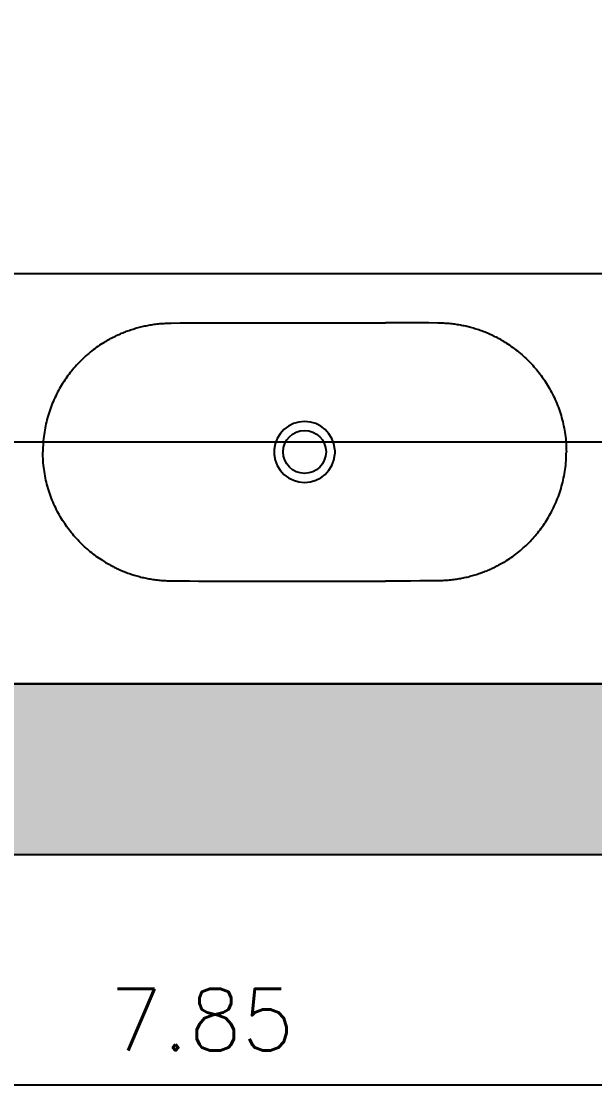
# Model space of a CAD drawing. Header units: millimetres. Extents: x 989.2 to 1073.6, y 1022.3 to 1081.3.
# Drawn here: x 1002.383 to 1003.221, y 1064.913 to 1066.468 of the extents above; entities that cross this region are included whole.
import ezdxf

# ---------------------------------------------------------------- set-up
doc = ezdxf.new("R2010")
doc.units = ezdxf.units.MM
doc.header["$PDMODE"] = 34
for name, color, linetype in [('ALVENARIA', 4, 'Continuous'), ('COTAS', 7, 'Continuous'), ('HACHURA', 253, 'Continuous'), ('MOBILIARIOS', 8, 'Continuous')]:
    doc.layers.add(name, color=color, linetype=linetype)
doc.styles.get("Standard").update_dxf_attribs({"font": 'simplex.shx'})
doc.dimstyles.new('1.50', dxfattribs={"dimscale": 0.5, "dimtxt": 0.18, "dimasz": 0.1, "dimexe": 0.1, "dimexo": 0.1, "dimgap": 0.1, "dimtad": 1, "dimzin": 4, "dimdsep": 46, "dimtxsty": 'Standard', "dimblk": 'OBLIQUE', "dimcen": 0.1, "dimdle": 0.1, "dimclrd": 1, "dimclre": 1, "dimclrt": 256, "dimadec": 0, "dimazin": 0, "dimtfac": 1, "dimtmove": 0, "dimatfit": 3, "dimldrblk": 'ORIGIN2', "dimfxl": 1, "dimtolj": 1, "dimarcsym": 1})

# ---------------------------------------------------------------- blocks, each defined once
blk = doc.blocks.new('_Oblique')
at = {"color": 0, "linetype": 'ByBlock', "lineweight": -2}
blk.add_line((-0.5, -0.5), (0.5, 0.5), dxfattribs=at)
blk = doc.blocks.new('*D101')
at = {"layer": 'COTAS', "color": 1, "lineweight": -2, "ltscale": 0.05, "transparency": 16777216}
for p, q in [((1000.9221, 1065.5496), (1000.9221, 1065.9031)), ((1006.3721, 1065.5496), (1006.3721, 1065.9031)), ((1000.8721, 1065.8531), (1006.4221, 1065.8531))]:
    blk.add_line(p, q, dxfattribs=at)
at = {"layer": 'Defpoints', "color": 0, "ltscale": 0.05, "transparency": 16777216}
for p in [(1006.3721, 1065.8531), (1000.9221, 1065.4996), (1006.3721, 1065.4996)]:
    blk.add_point(p, dxfattribs=at)
at = {"layer": 'COTAS', "color": 1, "lineweight": -2, "ltscale": 0.05, "transparency": 16777216, "xscale": 0.05, "yscale": 0.05, "zscale": 0.05, "rotation": 180}
blk.add_blockref('_Oblique', (1000.9221, 1065.8531), dxfattribs=at)
at = {"layer": 'COTAS', "color": 1, "lineweight": -2, "ltscale": 0.05, "transparency": 16777216, "xscale": 0.05, "yscale": 0.05, "zscale": 0.05}
blk.add_blockref('_Oblique', (1006.3721, 1065.8531), dxfattribs=at)
at = {"layer": 'COTAS', "ltscale": 0.05, "transparency": 16777216, "insert": (1003.6471, 1065.9481), "char_height": 0.09, "attachment_point": 5}
blk.add_mtext('\\A1;5.45', dxfattribs=at)
blk = doc.blocks.new('_Origin2')
at = {"color": 0, "linetype": 'ByBlock', "lineweight": -2}
blk.add_line((-0.5, 0), (-1, 0), dxfattribs=at)
for radius in [0.5, 0.25]:
    blk.add_circle((0, 0), radius, dxfattribs=at)

msp = doc.modelspace()

# ---------------------------------------------------------------- hatches: boundary and pattern name
at = {"layer": 'HACHURA', "ltscale": 0.05}
h = msp.add_hatch(color=256, dxfattribs=at)
h.dxf.hatch_style = 1
h.paths.add_polyline_path([(1012.1221, 1078.5996), (1000.9221, 1078.5996), (1000.9221, 1077.3996), (1001.2221, 1077.3996), (1001.2221, 1078.3496), (1003.4221, 1078.3496), (1003.4221, 1077.3996), (1003.6721, 1077.3996), (1003.6721, 1078.1996), (1011.7221, 1078.1996), (1011.7221, 1070.7996), (1012.1221, 1070.7996)])
h.paths.add_polyline_path([(1003.6721, 1076.3996), (1003.4221, 1076.1496), (1001.1721, 1073.8996), (1000.9221, 1073.6496), (1003.6721, 1073.6496)], flags=17)
h.paths.add_polyline_path([(1003.4221, 1073.8996), (1001.5256, 1073.8996), (1003.4221, 1075.7961)], flags=17)
h.paths.add_polyline_path([(999.9221, 1076.3996), (998.7221, 1076.3996), (998.7221, 1065.2496), (1006.5721, 1065.2496), (1006.5721, 1065.4996), (1001.1221, 1065.4996), (1000.9221, 1065.4996), (1000.9221, 1065.6496), (999.1221, 1065.6496), (999.1221, 1073.6496), (999.9221, 1073.6496), (999.9221, 1073.8996), (998.9721, 1073.8996), (998.9721, 1073.9496), (998.9721, 1076.0996), (999.9221, 1076.0996)])
h.paths.add_polyline_path([(999.9221, 1078.5996), (998.7221, 1078.5996), (998.7221, 1077.3996), (999.4221, 1077.3996), (999.4221, 1077.6496), (999.6721, 1077.6496), (999.6721, 1077.8996), (999.9221, 1077.8996)])
h.paths.add_polyline_path([(1006.3721, 1073.6496), (1006.5721, 1073.6496), (1006.5721, 1073.8996), (1004.6721, 1073.8996), (1004.6721, 1073.6496), (1006.1721, 1073.6496), (1006.1721, 1072.1496), (1006.1721, 1071.1496), (1005.1721, 1071.1496), (1003.6721, 1071.1496), (1003.6721, 1072.6496), (1003.4221, 1072.6496), (1003.4221, 1070.7496), (1003.6721, 1070.7496), (1003.6721, 1070.9496), (1005.1721, 1070.9496), (1005.1721, 1070.7496), (1006.5721, 1070.7496), (1006.5721, 1072.1496), (1006.3721, 1072.1496)], flags=17)
h.paths.add_polyline_path([(1005.1721, 1072.6496), (1004.6721, 1072.6496), (1004.6721, 1072.1496), (1005.1721, 1072.1496)], flags=17)

# ---------------------------------------------------------------- linework, layer by layer
at = {"layer": 'ALVENARIA'}
for p, q in [((1006.5721, 1065.4996), (1001.1221, 1065.4996)), ((1006.5721, 1065.2496), (998.7221, 1065.2496))]:
    msp.add_line(p, q, dxfattribs=at)
at = {"layer": 'COTAS', "color": 1, "ltscale": 0.05}
msp.add_line((998.6721, 1064.9135), (1006.6221, 1064.9135), dxfattribs=at)
at = {"layer": 'MOBILIARIOS', "ltscale": 0.05}
for p, q in [((1000.9221, 1066.0996), (1006.3721, 1066.0996)), ((1000.9221, 1065.4996), (1006.3721, 1065.4996)), ((1006.3721, 1065.4996), (1001.1221, 1065.4996))]:
    msp.add_line(p, q, dxfattribs=at)
at = {"layer": 'MOBILIARIOS'}
for p, q in [((1002.5558, 1066.0209), (1002.5577, 1066.0213)), ((1002.5577, 1066.0213), (1002.5597, 1066.0218)), ((1002.5597, 1066.0218), (1002.5616, 1066.0223)), ((1002.5616, 1066.0223), (1002.5636, 1066.0227)), ((1002.5636, 1066.0227), (1002.5655, 1066.0231)), ((1002.5655, 1066.0231), (1002.5675, 1066.0235)), ((1002.5675, 1066.0235), (1002.5695, 1066.0239)), ((1002.5695, 1066.0239), (1002.5714, 1066.0242)), ((1002.5714, 1066.0242), (1002.5734, 1066.0245)), ((1002.5734, 1066.0245), (1002.5754, 1066.0248)), ((1002.5754, 1066.0248), (1002.5774, 1066.0251)), ((1002.5774, 1066.0251), (1002.5794, 1066.0254)), ((1002.5794, 1066.0254), (1002.5815, 1066.0256)), ((1002.5815, 1066.0256), (1002.5835, 1066.0259)), ((1002.5835, 1066.0259), (1002.5855, 1066.0261)), ((1002.5855, 1066.0261), (1002.5876, 1066.0262)), ((1002.5876, 1066.0262), (1002.5896, 1066.0264)), ((1002.5896, 1066.0264), (1002.5917, 1066.0265)), ((1002.5917, 1066.0265), (1002.5937, 1066.0267)), ((1002.5937, 1066.0267), (1002.5957, 1066.0268)), ((1002.5957, 1066.0268), (1002.5978, 1066.0268)), ((1002.5978, 1066.0268), (1002.5998, 1066.0269)), ((1002.5998, 1066.0269), (1002.6019, 1066.0269)), ((1002.6019, 1066.0269), (1002.6153, 1066.0271)), ((1002.6019, 1066.0269), (1002.6019, 1066.0269)), ((1002.6019, 1066.0269), (1002.6019, 1066.0269)), ((1002.6019, 1066.0269), (1002.6019, 1066.0269)), ((1002.6019, 1066.0269), (1002.6019, 1066.0269)), ((1002.6019, 1066.0269), (1002.602, 1066.0268)), ((1002.602, 1066.0268), (1002.602, 1066.0267)), ((1002.602, 1066.0267), (1002.6021, 1066.0267)), ((1002.6153, 1066.0271), (1002.6288, 1066.0272)), ((1002.6288, 1066.0272), (1002.6421, 1066.0272)), ((1002.6421, 1066.0272), (1002.6643, 1066.0274)), ((1002.6643, 1066.0274), (1002.6703, 1066.0274)), ((1002.6703, 1066.0274), (1002.676, 1066.0274)), ((1002.676, 1066.0274), (1002.6788, 1066.0274)), ((1002.918, 1066.0274), (1002.9153, 1066.0274)), ((1002.9237, 1066.0274), (1002.918, 1066.0274)), ((1002.9297, 1066.0274), (1002.9237, 1066.0274)), ((1002.9519, 1066.0272), (1002.9297, 1066.0274)), ((1002.9652, 1066.0272), (1002.9519, 1066.0272)), ((1002.9787, 1066.0271), (1002.9652, 1066.0272)), ((1002.9921, 1066.0269), (1002.9787, 1066.0271)), ((1002.992, 1066.0267), (1002.9919, 1066.0267)), ((1002.9921, 1066.0269), (1002.992, 1066.0268)), ((1002.992, 1066.0268), (1002.992, 1066.0267)), ((1002.9942, 1066.0269), (1002.9921, 1066.0269)), ((1002.9921, 1066.0269), (1002.9921, 1066.0269)), ((1002.9921, 1066.0269), (1002.9921, 1066.0269)), ((1002.9921, 1066.0269), (1002.9921, 1066.0269)), ((1002.9921, 1066.0269), (1002.9921, 1066.0269)), ((1002.9962, 1066.0268), (1002.9942, 1066.0269)), ((1002.9983, 1066.0268), (1002.9962, 1066.0268)), ((1003.0003, 1066.0267), (1002.9983, 1066.0268)), ((1003.0024, 1066.0265), (1003.0003, 1066.0267)), ((1003.0044, 1066.0264), (1003.0024, 1066.0265)), ((1003.0064, 1066.0262), (1003.0044, 1066.0264)), ((1003.0085, 1066.0261), (1003.0064, 1066.0262)), ((1003.0105, 1066.0259), (1003.0085, 1066.0261)), ((1003.0125, 1066.0256), (1003.0105, 1066.0259)), ((1003.0146, 1066.0254), (1003.0125, 1066.0256)), ((1003.0166, 1066.0251), (1003.0146, 1066.0254)), ((1003.0186, 1066.0248), (1003.0166, 1066.0251)), ((1003.0206, 1066.0245), (1003.0186, 1066.0248)), ((1003.0226, 1066.0242), (1003.0206, 1066.0245)), ((1003.0246, 1066.0239), (1003.0226, 1066.0242)), ((1003.0265, 1066.0235), (1003.0246, 1066.0239)), ((1003.0285, 1066.0231), (1003.0265, 1066.0235)), ((1003.0304, 1066.0227), (1003.0285, 1066.0231)), ((1003.0324, 1066.0223), (1003.0304, 1066.0227)), ((1003.0343, 1066.0218), (1003.0324, 1066.0223)), ((1003.0363, 1066.0213), (1003.0343, 1066.0218)), ((1003.0382, 1066.0209), (1003.0363, 1066.0213)), ((1002.5153, 1066.0052), (1002.5171, 1066.0061)), ((1002.5171, 1066.0061), (1002.5189, 1066.007)), ((1002.5189, 1066.007), (1002.5206, 1066.0079)), ((1002.5206, 1066.0079), (1002.5224, 1066.0087)), ((1002.5224, 1066.0087), (1002.5242, 1066.0096)), ((1002.5242, 1066.0096), (1002.526, 1066.0104)), ((1002.526, 1066.0104), (1002.5278, 1066.0112)), ((1002.5278, 1066.0112), (1002.5296, 1066.012)), ((1002.5296, 1066.012), (1002.5314, 1066.0127)), ((1002.5314, 1066.0127), (1002.5332, 1066.0135)), ((1002.5332, 1066.0135), (1002.5351, 1066.0142)), ((1002.5351, 1066.0142), (1002.5369, 1066.0149)), ((1002.5369, 1066.0149), (1002.5388, 1066.0156)), ((1002.5388, 1066.0156), (1002.5406, 1066.0162)), ((1002.5406, 1066.0162), (1002.5425, 1066.0169)), ((1002.5425, 1066.0169), (1002.5444, 1066.0175)), ((1002.5444, 1066.0175), (1002.5463, 1066.0181)), ((1002.5463, 1066.0181), (1002.5482, 1066.0187)), ((1002.5482, 1066.0187), (1002.5501, 1066.0193)), ((1002.5501, 1066.0193), (1002.552, 1066.0198)), ((1002.552, 1066.0198), (1002.5539, 1066.0203)), ((1002.5539, 1066.0203), (1002.5558, 1066.0209)), ((1003.0401, 1066.0203), (1003.0382, 1066.0209)), ((1003.042, 1066.0198), (1003.0401, 1066.0203)), ((1003.0439, 1066.0193), (1003.042, 1066.0198)), ((1003.0459, 1066.0187), (1003.0439, 1066.0193)), ((1003.0477, 1066.0181), (1003.0459, 1066.0187)), ((1003.0496, 1066.0175), (1003.0477, 1066.0181)), ((1003.0515, 1066.0169), (1003.0496, 1066.0175)), ((1003.0534, 1066.0162), (1003.0515, 1066.0169)), ((1003.0552, 1066.0156), (1003.0534, 1066.0162)), ((1003.0571, 1066.0149), (1003.0552, 1066.0156)), ((1003.0589, 1066.0142), (1003.0571, 1066.0149)), ((1003.0608, 1066.0135), (1003.0589, 1066.0142)), ((1003.0626, 1066.0127), (1003.0608, 1066.0135)), ((1003.0644, 1066.012), (1003.0626, 1066.0127)), ((1003.0662, 1066.0112), (1003.0644, 1066.012)), ((1003.068, 1066.0104), (1003.0662, 1066.0112)), ((1003.0698, 1066.0096), (1003.068, 1066.0104)), ((1003.0716, 1066.0087), (1003.0698, 1066.0096)), ((1003.0734, 1066.0079), (1003.0716, 1066.0087)), ((1003.0752, 1066.007), (1003.0734, 1066.0079)), ((1003.0769, 1066.0061), (1003.0752, 1066.007)), ((1003.0787, 1066.0052), (1003.0769, 1066.0061)), ((1002.4927, 1065.9912), (1002.4905, 1065.9895)), ((1002.495, 1065.9928), (1002.4927, 1065.9912)), ((1002.4973, 1065.9944), (1002.495, 1065.9928)), ((1002.4997, 1065.9959), (1002.4973, 1065.9944)), ((1002.502, 1065.9974), (1002.4997, 1065.9959)), ((1002.502, 1065.9975), (1002.504, 1065.9987)), ((1002.504, 1065.9987), (1002.506, 1065.9999)), ((1002.506, 1065.9999), (1002.508, 1066.0011)), ((1002.508, 1066.0011), (1002.51, 1066.0023)), ((1002.51, 1066.0023), (1002.5118, 1066.0033)), ((1002.5118, 1066.0033), (1002.5136, 1066.0042)), ((1002.5136, 1066.0042), (1002.5153, 1066.0052)), ((1003.0804, 1066.0042), (1003.0787, 1066.0052)), ((1003.0822, 1066.0033), (1003.0804, 1066.0042)), ((1003.084, 1066.0023), (1003.0822, 1066.0033)), ((1003.086, 1066.0011), (1003.084, 1066.0023)), ((1003.088, 1065.9999), (1003.086, 1066.0011)), ((1003.09, 1065.9987), (1003.088, 1065.9999)), ((1003.092, 1065.9974), (1003.09, 1065.9987)), ((1003.092, 1065.9974), (1003.0943, 1065.9959)), ((1003.0943, 1065.9959), (1003.0967, 1065.9944)), ((1003.0967, 1065.9944), (1003.099, 1065.9928)), ((1003.099, 1065.9928), (1003.1013, 1065.9912)), ((1003.1013, 1065.9912), (1003.1035, 1065.9895)), ((1002.4734, 1065.9751), (1002.4714, 1065.9732)), ((1002.4755, 1065.9771), (1002.4734, 1065.9751)), ((1002.4775, 1065.9789), (1002.4755, 1065.9771)), ((1002.4796, 1065.9808), (1002.4775, 1065.9789)), ((1002.4818, 1065.9826), (1002.4796, 1065.9808)), ((1002.4839, 1065.9844), (1002.4818, 1065.9826)), ((1002.4861, 1065.9861), (1002.4839, 1065.9844)), ((1002.4883, 1065.9878), (1002.4861, 1065.9861)), ((1002.4905, 1065.9895), (1002.4883, 1065.9878)), ((1003.1035, 1065.9895), (1003.1057, 1065.9878)), ((1003.1057, 1065.9878), (1003.1079, 1065.9861)), ((1003.1079, 1065.9861), (1003.1101, 1065.9844)), ((1003.1101, 1065.9844), (1003.1123, 1065.9826)), ((1003.1123, 1065.9826), (1003.1144, 1065.9808)), ((1003.1144, 1065.9808), (1003.1165, 1065.9789)), ((1003.1165, 1065.9789), (1003.1185, 1065.9771)), ((1003.1185, 1065.9771), (1003.1206, 1065.9751)), ((1003.1206, 1065.9751), (1003.1226, 1065.9732)), ((1002.4582, 1065.9589), (1002.4564, 1065.9567)), ((1002.46, 1065.961), (1002.4582, 1065.9589)), ((1002.4618, 1065.9631), (1002.46, 1065.961)), ((1002.4637, 1065.9652), (1002.4618, 1065.9631)), ((1002.4656, 1065.9672), (1002.4637, 1065.9652)), ((1002.4675, 1065.9693), (1002.4656, 1065.9672)), ((1002.4695, 1065.9713), (1002.4675, 1065.9693)), ((1002.4714, 1065.9732), (1002.4695, 1065.9713)), ((1003.1226, 1065.9732), (1003.1246, 1065.9713)), ((1003.1246, 1065.9713), (1003.1265, 1065.9693)), ((1003.1265, 1065.9693), (1003.1284, 1065.9672)), ((1003.1284, 1065.9672), (1003.1303, 1065.9652)), ((1003.1303, 1065.9652), (1003.1322, 1065.9631)), ((1003.1322, 1065.9631), (1003.134, 1065.961)), ((1003.134, 1065.961), (1003.1358, 1065.9589)), ((1003.1358, 1065.9589), (1003.1376, 1065.9567)), ((1002.4481, 1065.9456), (1002.4465, 1065.9433)), ((1002.4497, 1065.9478), (1002.4481, 1065.9456)), ((1002.4513, 1065.9501), (1002.4497, 1065.9478)), ((1002.453, 1065.9523), (1002.4513, 1065.9501)), ((1002.4547, 1065.9546), (1002.453, 1065.9523)), ((1002.4564, 1065.9567), (1002.4547, 1065.9546)), ((1003.1376, 1065.9567), (1003.1393, 1065.9546)), ((1003.1393, 1065.9546), (1003.141, 1065.9523)), ((1003.141, 1065.9523), (1003.1427, 1065.9501)), ((1003.1427, 1065.9501), (1003.1443, 1065.9478)), ((1003.1443, 1065.9478), (1003.1459, 1065.9456)), ((1003.1459, 1065.9456), (1003.1475, 1065.9433)), ((1002.4375, 1065.9285), (1002.4361, 1065.9258)), ((1002.439, 1065.9311), (1002.4375, 1065.9285)), ((1002.4405, 1065.9338), (1002.439, 1065.9311)), ((1002.442, 1065.9362), (1002.4405, 1065.9338)), ((1002.4435, 1065.9385), (1002.442, 1065.9362)), ((1002.445, 1065.9409), (1002.4435, 1065.9385)), ((1002.4465, 1065.9433), (1002.445, 1065.9409)), ((1003.1475, 1065.9433), (1003.149, 1065.9409)), ((1003.149, 1065.9409), (1003.1506, 1065.9385)), ((1003.1506, 1065.9385), (1003.152, 1065.9362)), ((1003.152, 1065.9362), (1003.1535, 1065.9338)), ((1003.1535, 1065.9338), (1003.155, 1065.9311)), ((1003.155, 1065.9311), (1003.1565, 1065.9285)), ((1003.1565, 1065.9285), (1003.1579, 1065.9258)), ((1002.4308, 1065.9148), (1002.4296, 1065.912)), ((1002.4321, 1065.9176), (1002.4308, 1065.9148)), ((1002.4334, 1065.9203), (1002.4321, 1065.9176)), ((1002.4347, 1065.9231), (1002.4334, 1065.9203)), ((1002.4361, 1065.9258), (1002.4347, 1065.9231)), ((1003.1579, 1065.9258), (1003.1593, 1065.9231)), ((1003.1593, 1065.9231), (1003.1606, 1065.9203)), ((1003.1606, 1065.9203), (1003.162, 1065.9176)), ((1003.162, 1065.9176), (1003.1632, 1065.9148)), ((1003.1632, 1065.9148), (1003.1644, 1065.912)), ((1002.4241, 1065.8976), (1002.4232, 1065.8947)), ((1002.4251, 1065.9005), (1002.4241, 1065.8976)), ((1002.4262, 1065.9034), (1002.4251, 1065.9005)), ((1002.4273, 1065.9063), (1002.4262, 1065.9034)), ((1002.4284, 1065.9092), (1002.4273, 1065.9063)), ((1002.4296, 1065.912), (1002.4284, 1065.9092)), ((1003.1644, 1065.912), (1003.1656, 1065.9092)), ((1003.1656, 1065.9092), (1003.1667, 1065.9063)), ((1003.1667, 1065.9063), (1003.1678, 1065.9034)), ((1003.1678, 1065.9034), (1003.1689, 1065.9005)), ((1003.1689, 1065.9005), (1003.1699, 1065.8976)), ((1003.1699, 1065.8976), (1003.1708, 1065.8947)), ((1002.4199, 1065.8827), (1002.4191, 1065.8797)), ((1002.4206, 1065.8857), (1002.4199, 1065.8827)), ((1002.4214, 1065.8888), (1002.4206, 1065.8857)), ((1002.4223, 1065.8917), (1002.4214, 1065.8888)), ((1002.4232, 1065.8947), (1002.4223, 1065.8917)), ((1003.1708, 1065.8947), (1003.1717, 1065.8917)), ((1003.1717, 1065.8917), (1003.1726, 1065.8888)), ((1003.1726, 1065.8888), (1003.1734, 1065.8857)), ((1003.1734, 1065.8857), (1003.1742, 1065.8827)), ((1003.1742, 1065.8827), (1003.1749, 1065.8797)), ((1002.4168, 1065.8673), (1002.4163, 1065.8642)), ((1002.4173, 1065.8704), (1002.4168, 1065.8673)), ((1002.4179, 1065.8735), (1002.4173, 1065.8704)), ((1002.4185, 1065.8766), (1002.4179, 1065.8735)), ((1002.4191, 1065.8797), (1002.4185, 1065.8766)), ((1003.1749, 1065.8797), (1003.1755, 1065.8766)), ((1003.1755, 1065.8766), (1003.1761, 1065.8735)), ((1003.1761, 1065.8735), (1003.1767, 1065.8704)), ((1003.1767, 1065.8704), (1003.1772, 1065.8673)), ((1003.1772, 1065.8673), (1003.1777, 1065.8642)), ((1002.415, 1065.8515), (1002.4148, 1065.8482)), ((1002.4152, 1065.8546), (1002.415, 1065.8515)), ((1002.4156, 1065.8578), (1002.4152, 1065.8546)), ((1002.4159, 1065.861), (1002.4156, 1065.8578)), ((1002.4163, 1065.8642), (1002.4159, 1065.861)), ((1003.1777, 1065.8642), (1003.1781, 1065.861)), ((1003.1781, 1065.861), (1003.1785, 1065.8578)), ((1003.1785, 1065.8578), (1003.1788, 1065.8546)), ((1003.1788, 1065.8546), (1003.179, 1065.8515)), ((1003.179, 1065.8515), (1003.1792, 1065.8482)), ((1002.4147, 1065.845), (1002.4146, 1065.8417)), ((1002.4146, 1065.8417), (1002.4146, 1065.8385)), ((1002.4146, 1065.8353), (1002.4146, 1065.8385)), ((1002.4147, 1065.832), (1002.4146, 1065.8353)), ((1002.4148, 1065.8482), (1002.4147, 1065.845)), ((1003.1792, 1065.8482), (1003.1793, 1065.845)), ((1003.1793, 1065.845), (1003.1794, 1065.8417)), ((1003.1793, 1065.832), (1003.1794, 1065.8353)), ((1003.1794, 1065.8417), (1003.1795, 1065.8385)), ((1003.1794, 1065.8353), (1003.1795, 1065.8385)), ((1002.4148, 1065.8288), (1002.4147, 1065.832)), ((1002.415, 1065.8256), (1002.4148, 1065.8288)), ((1002.4152, 1065.8224), (1002.415, 1065.8256)), ((1002.4156, 1065.8192), (1002.4152, 1065.8224)), ((1002.4159, 1065.816), (1002.4156, 1065.8192)), ((1003.1781, 1065.816), (1003.1785, 1065.8192)), ((1003.1785, 1065.8192), (1003.1788, 1065.8224)), ((1003.1788, 1065.8224), (1003.179, 1065.8256)), ((1003.179, 1065.8256), (1003.1792, 1065.8288)), ((1003.1792, 1065.8288), (1003.1793, 1065.832)), ((1002.4163, 1065.8128), (1002.4159, 1065.816)), ((1002.4168, 1065.8097), (1002.4163, 1065.8128)), ((1002.4173, 1065.8066), (1002.4168, 1065.8097)), ((1002.4179, 1065.8035), (1002.4173, 1065.8066)), ((1002.4185, 1065.8004), (1002.4179, 1065.8035)), ((1003.1755, 1065.8004), (1003.1761, 1065.8035)), ((1003.1761, 1065.8035), (1003.1767, 1065.8066)), ((1003.1767, 1065.8066), (1003.1772, 1065.8097)), ((1003.1772, 1065.8097), (1003.1777, 1065.8128)), ((1003.1777, 1065.8128), (1003.1781, 1065.816)), ((1002.4191, 1065.7973), (1002.4185, 1065.8004)), ((1002.4199, 1065.7943), (1002.4191, 1065.7973)), ((1002.4206, 1065.7913), (1002.4199, 1065.7943)), ((1002.4214, 1065.7883), (1002.4206, 1065.7913)), ((1002.4223, 1065.7853), (1002.4214, 1065.7883)), ((1003.1717, 1065.7853), (1003.1726, 1065.7883)), ((1003.1726, 1065.7883), (1003.1734, 1065.7913)), ((1003.1734, 1065.7913), (1003.1742, 1065.7943)), ((1003.1742, 1065.7943), (1003.1749, 1065.7973)), ((1003.1749, 1065.7973), (1003.1755, 1065.8004)), ((1002.4232, 1065.7823), (1002.4223, 1065.7853)), ((1002.4241, 1065.7794), (1002.4232, 1065.7823)), ((1002.4251, 1065.7765), (1002.4241, 1065.7794)), ((1002.4262, 1065.7736), (1002.4251, 1065.7765)), ((1002.4273, 1065.7707), (1002.4262, 1065.7736)), ((1003.1667, 1065.7707), (1003.1678, 1065.7736)), ((1003.1678, 1065.7736), (1003.1689, 1065.7765)), ((1003.1689, 1065.7765), (1003.1699, 1065.7794)), ((1003.1699, 1065.7794), (1003.1708, 1065.7823)), ((1003.1708, 1065.7823), (1003.1717, 1065.7853)), ((1002.4284, 1065.7679), (1002.4273, 1065.7707)), ((1002.4296, 1065.765), (1002.4284, 1065.7679)), ((1002.4308, 1065.7622), (1002.4296, 1065.765)), ((1002.4321, 1065.7594), (1002.4308, 1065.7622)), ((1002.4334, 1065.7567), (1002.4321, 1065.7594)), ((1003.1606, 1065.7567), (1003.1619, 1065.7594)), ((1003.1619, 1065.7594), (1003.1632, 1065.7622)), ((1003.1632, 1065.7622), (1003.1644, 1065.765)), ((1003.1644, 1065.765), (1003.1656, 1065.7679)), ((1003.1656, 1065.7679), (1003.1667, 1065.7707)), ((1002.4347, 1065.7539), (1002.4334, 1065.7567)), ((1002.4361, 1065.7512), (1002.4347, 1065.7539)), ((1002.4375, 1065.7486), (1002.4361, 1065.7512)), ((1002.439, 1065.7459), (1002.4375, 1065.7486)), ((1002.4405, 1065.7433), (1002.439, 1065.7459)), ((1002.442, 1065.7409), (1002.4405, 1065.7433)), ((1003.152, 1065.7409), (1003.1535, 1065.7433)), ((1003.1535, 1065.7433), (1003.155, 1065.7459)), ((1003.155, 1065.7459), (1003.1565, 1065.7486)), ((1003.1565, 1065.7486), (1003.1579, 1065.7512)), ((1003.1579, 1065.7512), (1003.1593, 1065.7539)), ((1003.1593, 1065.7539), (1003.1606, 1065.7567)), ((1002.4435, 1065.7385), (1002.442, 1065.7409)), ((1002.445, 1065.7361), (1002.4435, 1065.7385)), ((1002.4465, 1065.7338), (1002.445, 1065.7361)), ((1002.4481, 1065.7315), (1002.4465, 1065.7338)), ((1002.4497, 1065.7292), (1002.4481, 1065.7315)), ((1002.4513, 1065.7269), (1002.4497, 1065.7292)), ((1002.453, 1065.7247), (1002.4513, 1065.7269)), ((1003.141, 1065.7247), (1003.1427, 1065.7269)), ((1003.1427, 1065.7269), (1003.1443, 1065.7292)), ((1003.1443, 1065.7292), (1003.1459, 1065.7315)), ((1003.1459, 1065.7315), (1003.1475, 1065.7338)), ((1003.1475, 1065.7338), (1003.149, 1065.7361)), ((1003.149, 1065.7361), (1003.1506, 1065.7385)), ((1003.1506, 1065.7385), (1003.152, 1065.7409)), ((1002.4547, 1065.7225), (1002.453, 1065.7247)), ((1002.4564, 1065.7203), (1002.4547, 1065.7225)), ((1002.4582, 1065.7181), (1002.4564, 1065.7203)), ((1002.46, 1065.716), (1002.4582, 1065.7181)), ((1002.4618, 1065.7139), (1002.46, 1065.716)), ((1002.4637, 1065.7118), (1002.4618, 1065.7139)), ((1002.4656, 1065.7098), (1002.4637, 1065.7118)), ((1003.1284, 1065.7098), (1003.1303, 1065.7118)), ((1003.1303, 1065.7118), (1003.1322, 1065.7139)), ((1003.1322, 1065.7139), (1003.134, 1065.716)), ((1003.134, 1065.716), (1003.1358, 1065.7181)), ((1003.1358, 1065.7181), (1003.1376, 1065.7203)), ((1003.1376, 1065.7203), (1003.1393, 1065.7225)), ((1003.1393, 1065.7225), (1003.141, 1065.7247)), ((1002.4675, 1065.7078), (1002.4656, 1065.7098)), ((1002.4695, 1065.7058), (1002.4675, 1065.7078)), ((1002.4714, 1065.7038), (1002.4695, 1065.7058)), ((1002.4734, 1065.7019), (1002.4714, 1065.7038)), ((1002.4755, 1065.7), (1002.4734, 1065.7019)), ((1002.4775, 1065.6981), (1002.4755, 1065.7)), ((1002.4796, 1065.6963), (1002.4775, 1065.6981)), ((1002.4818, 1065.6945), (1002.4796, 1065.6963)), ((1003.1123, 1065.6945), (1003.1144, 1065.6963)), ((1003.1144, 1065.6963), (1003.1165, 1065.6981)), ((1003.1165, 1065.6981), (1003.1185, 1065.7)), ((1003.1185, 1065.7), (1003.1206, 1065.7019)), ((1003.1206, 1065.7019), (1003.1226, 1065.7038)), ((1003.1226, 1065.7038), (1003.1246, 1065.7058)), ((1003.1246, 1065.7058), (1003.1265, 1065.7078)), ((1003.1265, 1065.7078), (1003.1284, 1065.7098)), ((1002.4839, 1065.6927), (1002.4818, 1065.6945)), ((1002.4861, 1065.6909), (1002.4839, 1065.6927)), ((1002.4883, 1065.6892), (1002.4861, 1065.6909)), ((1002.4905, 1065.6875), (1002.4883, 1065.6892)), ((1002.4927, 1065.6859), (1002.4905, 1065.6875)), ((1002.495, 1065.6843), (1002.4927, 1065.6859)), ((1002.4973, 1065.6827), (1002.495, 1065.6843)), ((1002.4997, 1065.6811), (1002.4973, 1065.6827)), ((1002.502, 1065.6796), (1002.4997, 1065.6811)), ((1002.502, 1065.6796), (1002.504, 1065.6783)), ((1003.092, 1065.6796), (1003.09, 1065.6783)), ((1003.092, 1065.6796), (1003.0943, 1065.6811)), ((1003.0943, 1065.6811), (1003.0967, 1065.6827)), ((1003.0967, 1065.6827), (1003.099, 1065.6843)), ((1003.099, 1065.6843), (1003.1013, 1065.6859)), ((1003.1013, 1065.6859), (1003.1035, 1065.6875)), ((1003.1035, 1065.6875), (1003.1057, 1065.6892)), ((1003.1057, 1065.6892), (1003.1079, 1065.6909)), ((1003.1079, 1065.6909), (1003.1101, 1065.6927)), ((1003.1101, 1065.6927), (1003.1123, 1065.6945)), ((1002.504, 1065.6783), (1002.506, 1065.6771)), ((1002.506, 1065.6771), (1002.508, 1065.6759)), ((1002.508, 1065.6759), (1002.51, 1065.6748)), ((1002.51, 1065.6748), (1002.5118, 1065.6738)), ((1002.5118, 1065.6738), (1002.5136, 1065.6728)), ((1002.5136, 1065.6728), (1002.5153, 1065.6719)), ((1002.5153, 1065.6719), (1002.5171, 1065.671)), ((1002.5171, 1065.671), (1002.5189, 1065.6701)), ((1002.5189, 1065.6701), (1002.5206, 1065.6692)), ((1002.5206, 1065.6692), (1002.5224, 1065.6683)), ((1002.5224, 1065.6683), (1002.5242, 1065.6675)), ((1002.5242, 1065.6675), (1002.526, 1065.6667)), ((1002.526, 1065.6667), (1002.5278, 1065.6659)), ((1002.5278, 1065.6659), (1002.5296, 1065.6651)), ((1002.5296, 1065.6651), (1002.5314, 1065.6643)), ((1002.5314, 1065.6643), (1002.5332, 1065.6636)), ((1002.5332, 1065.6636), (1002.5351, 1065.6629)), ((1003.0608, 1065.6636), (1003.0589, 1065.6629)), ((1003.0626, 1065.6643), (1003.0608, 1065.6636)), ((1003.0644, 1065.6651), (1003.0626, 1065.6643)), ((1003.0662, 1065.6659), (1003.0644, 1065.6651)), ((1003.068, 1065.6667), (1003.0662, 1065.6659)), ((1003.0698, 1065.6675), (1003.068, 1065.6667)), ((1003.0716, 1065.6683), (1003.0698, 1065.6675)), ((1003.0734, 1065.6692), (1003.0716, 1065.6683)), ((1003.0752, 1065.6701), (1003.0734, 1065.6692)), ((1003.0769, 1065.671), (1003.0752, 1065.6701)), ((1003.0787, 1065.6719), (1003.0769, 1065.671)), ((1003.0804, 1065.6728), (1003.0787, 1065.6719)), ((1003.0822, 1065.6738), (1003.0804, 1065.6728)), ((1003.084, 1065.6748), (1003.0822, 1065.6738)), ((1003.086, 1065.6759), (1003.084, 1065.6748)), ((1003.088, 1065.6771), (1003.086, 1065.6759)), ((1003.09, 1065.6783), (1003.088, 1065.6771)), ((1002.5351, 1065.6629), (1002.5369, 1065.6622)), ((1002.5369, 1065.6622), (1002.5388, 1065.6615)), ((1002.5388, 1065.6615), (1002.5406, 1065.6608)), ((1002.5406, 1065.6608), (1002.5425, 1065.6602)), ((1002.5425, 1065.6602), (1002.5444, 1065.6595)), ((1002.5444, 1065.6595), (1002.5463, 1065.6589)), ((1002.5463, 1065.6589), (1002.5482, 1065.6583)), ((1002.5482, 1065.6583), (1002.5501, 1065.6578)), ((1002.5501, 1065.6578), (1002.552, 1065.6572)), ((1002.552, 1065.6572), (1002.5539, 1065.6567)), ((1002.5539, 1065.6567), (1002.5558, 1065.6562)), ((1002.5558, 1065.6562), (1002.5577, 1065.6557)), ((1002.5577, 1065.6557), (1002.5597, 1065.6552)), ((1002.5597, 1065.6552), (1002.5616, 1065.6548)), ((1002.5616, 1065.6548), (1002.5636, 1065.6543)), ((1002.5636, 1065.6543), (1002.5655, 1065.6539)), ((1002.5655, 1065.6539), (1002.5675, 1065.6536)), ((1002.5675, 1065.6536), (1002.5695, 1065.6532)), ((1002.5695, 1065.6532), (1002.5714, 1065.6528)), ((1002.5714, 1065.6528), (1002.5734, 1065.6525)), ((1002.5734, 1065.6525), (1002.5754, 1065.6522)), ((1002.5754, 1065.6522), (1002.5774, 1065.6519)), ((1002.5774, 1065.6519), (1002.5794, 1065.6516)), ((1002.5794, 1065.6516), (1002.5815, 1065.6514)), ((1002.5815, 1065.6514), (1002.5835, 1065.6512)), ((1002.5835, 1065.6512), (1002.5855, 1065.651)), ((1002.5855, 1065.651), (1002.5876, 1065.6508)), ((1002.5876, 1065.6508), (1002.5896, 1065.6506)), ((1002.5896, 1065.6506), (1002.5917, 1065.6505)), ((1002.5917, 1065.6505), (1002.5937, 1065.6504)), ((1002.5937, 1065.6504), (1002.5957, 1065.6503)), ((1002.5957, 1065.6503), (1002.5978, 1065.6502)), ((1002.5978, 1065.6502), (1002.5998, 1065.6501)), ((1002.5998, 1065.6501), (1002.6019, 1065.6501)), ((1002.6019, 1065.6501), (1002.6019, 1065.6502)), ((1002.6019, 1065.6502), (1002.602, 1065.6502)), ((1002.6019, 1065.6501), (1002.6153, 1065.65)), ((1002.6019, 1065.6501), (1002.6019, 1065.6501)), ((1002.6019, 1065.6501), (1002.6019, 1065.6501)), ((1002.6019, 1065.6501), (1002.6019, 1065.6501)), ((1002.602, 1065.6503), (1002.6021, 1065.6504)), ((1002.602, 1065.6502), (1002.602, 1065.6503)), ((1002.6153, 1065.65), (1002.6288, 1065.6499)), ((1002.6288, 1065.6499), (1002.6421, 1065.6498)), ((1002.6421, 1065.6498), (1002.6643, 1065.6497)), ((1002.6643, 1065.6497), (1002.6703, 1065.6497)), ((1002.6703, 1065.6497), (1002.676, 1065.6496)), ((1002.676, 1065.6496), (1002.6788, 1065.6496)), ((1002.918, 1065.6496), (1002.9153, 1065.6496)), ((1002.9237, 1065.6497), (1002.918, 1065.6496)), ((1002.9297, 1065.6497), (1002.9237, 1065.6497)), ((1002.9519, 1065.6498), (1002.9297, 1065.6497)), ((1002.9652, 1065.6499), (1002.9519, 1065.6498)), ((1002.9787, 1065.65), (1002.9652, 1065.6499)), ((1002.9921, 1065.6501), (1002.9787, 1065.65)), ((1002.992, 1065.6503), (1002.9919, 1065.6504)), ((1002.992, 1065.6502), (1002.992, 1065.6503)), ((1002.9921, 1065.6502), (1002.992, 1065.6502)), ((1002.9921, 1065.6501), (1002.9921, 1065.6502)), ((1002.9942, 1065.6501), (1002.9921, 1065.6501)), ((1002.9921, 1065.6501), (1002.9921, 1065.6501)), ((1002.9921, 1065.6501), (1002.9921, 1065.6501)), ((1002.9921, 1065.6501), (1002.9921, 1065.6501)), ((1002.9962, 1065.6502), (1002.9942, 1065.6501)), ((1002.9983, 1065.6503), (1002.9962, 1065.6502)), ((1003.0003, 1065.6504), (1002.9983, 1065.6503)), ((1003.0024, 1065.6505), (1003.0003, 1065.6504)), ((1003.0044, 1065.6506), (1003.0024, 1065.6505)), ((1003.0064, 1065.6508), (1003.0044, 1065.6506)), ((1003.0085, 1065.651), (1003.0064, 1065.6508)), ((1003.0105, 1065.6512), (1003.0085, 1065.651)), ((1003.0125, 1065.6514), (1003.0105, 1065.6512)), ((1003.0146, 1065.6516), (1003.0125, 1065.6514)), ((1003.0166, 1065.6519), (1003.0146, 1065.6516)), ((1003.0186, 1065.6522), (1003.0166, 1065.6519)), ((1003.0206, 1065.6525), (1003.0186, 1065.6522)), ((1003.0226, 1065.6528), (1003.0206, 1065.6525)), ((1003.0246, 1065.6532), (1003.0226, 1065.6528)), ((1003.0265, 1065.6536), (1003.0246, 1065.6532)), ((1003.0285, 1065.6539), (1003.0265, 1065.6536)), ((1003.0304, 1065.6543), (1003.0285, 1065.6539)), ((1003.0324, 1065.6548), (1003.0304, 1065.6543)), ((1003.0343, 1065.6552), (1003.0324, 1065.6548)), ((1003.0363, 1065.6557), (1003.0343, 1065.6552)), ((1003.0382, 1065.6562), (1003.0363, 1065.6557)), ((1003.0401, 1065.6567), (1003.0382, 1065.6562)), ((1003.042, 1065.6572), (1003.0401, 1065.6567)), ((1003.0439, 1065.6578), (1003.042, 1065.6572)), ((1003.0459, 1065.6583), (1003.0439, 1065.6578)), ((1003.0477, 1065.6589), (1003.0459, 1065.6583)), ((1003.0496, 1065.6595), (1003.0477, 1065.6589)), ((1003.0515, 1065.6602), (1003.0496, 1065.6595)), ((1003.0534, 1065.6608), (1003.0515, 1065.6602)), ((1003.0552, 1065.6615), (1003.0534, 1065.6608)), ((1003.0571, 1065.6622), (1003.0552, 1065.6615)), ((1003.0589, 1065.6629), (1003.0571, 1065.6622))]:
    msp.add_line(p, q, dxfattribs=at)
at = {"layer": 'MOBILIARIOS', "ltscale": 0.425}
for p, q in [((1002.6788, 1066.0274), (1002.797, 1066.0274)), ((1002.797, 1066.0274), (1002.9153, 1066.0274)), ((1002.6788, 1065.6496), (1002.797, 1065.6496)), ((1002.797, 1065.6496), (1002.9153, 1065.6496))]:
    msp.add_line(p, q, dxfattribs=at)
at = {"layer": 'MOBILIARIOS', "ltscale": 0.002193}
for p, q in [((1002.6788, 1066.0268), (1002.6788, 1066.0274)), ((1002.9153, 1066.0268), (1002.9153, 1066.0274))]:
    msp.add_line(p, q, dxfattribs=at)
at = {"layer": 'MOBILIARIOS', "ltscale": 5.4346e-05}
msp.add_line((1002.502, 1065.9974), (1002.502, 1065.9975), dxfattribs=at)
at = {"layer": 'MOBILIARIOS', "ltscale": 5.41848e-05}
msp.add_line((1003.092, 1065.6796), (1003.092, 1065.6796), dxfattribs=at)
at = {"layer": 'MOBILIARIOS', "ltscale": 0.002194}
for p, q in [((1002.6788, 1065.6496), (1002.6788, 1065.6502)), ((1002.9153, 1065.6496), (1002.9153, 1065.6502))]:
    msp.add_line(p, q, dxfattribs=at)
at = {"layer": 'MOBILIARIOS'}
msp.add_circle((1002.797, 1065.8385), 0.0313, dxfattribs=at)
for start, end in [(4.7294, 175.2706), (175.2828, 184.7216), (184.7316, 355.2684), (355.2784, 4.7172)]:
    msp.add_arc((1002.797, 1065.8385), 0.0445, start, end, dxfattribs=at)

# ---------------------------------------------------------------- texts
at = {"layer": 'COTAS', "ltscale": 0.05, "insert": (1002.6471, 1065.0085), "char_height": 0.09, "attachment_point": 5}
msp.add_mtext('\\A1;7.85', dxfattribs=at)

# ---------------------------------------------------------------- dimensions: what is measured, and where the dimension line sits
at = {"layer": 'COTAS', "ltscale": 0.05}
dim = msp.add_linear_dim(base=(1006.3721, 1065.8531), p1=(1000.9221, 1065.4996), p2=(1006.3721, 1065.4996), dimstyle='1.50', dxfattribs=at)
dim.commit()
dim.dimension.update_dxf_attribs({"geometry": '*D101', "text_midpoint": (1003.6471, 1065.9481)})

doc.saveas('drawing.dxf')
